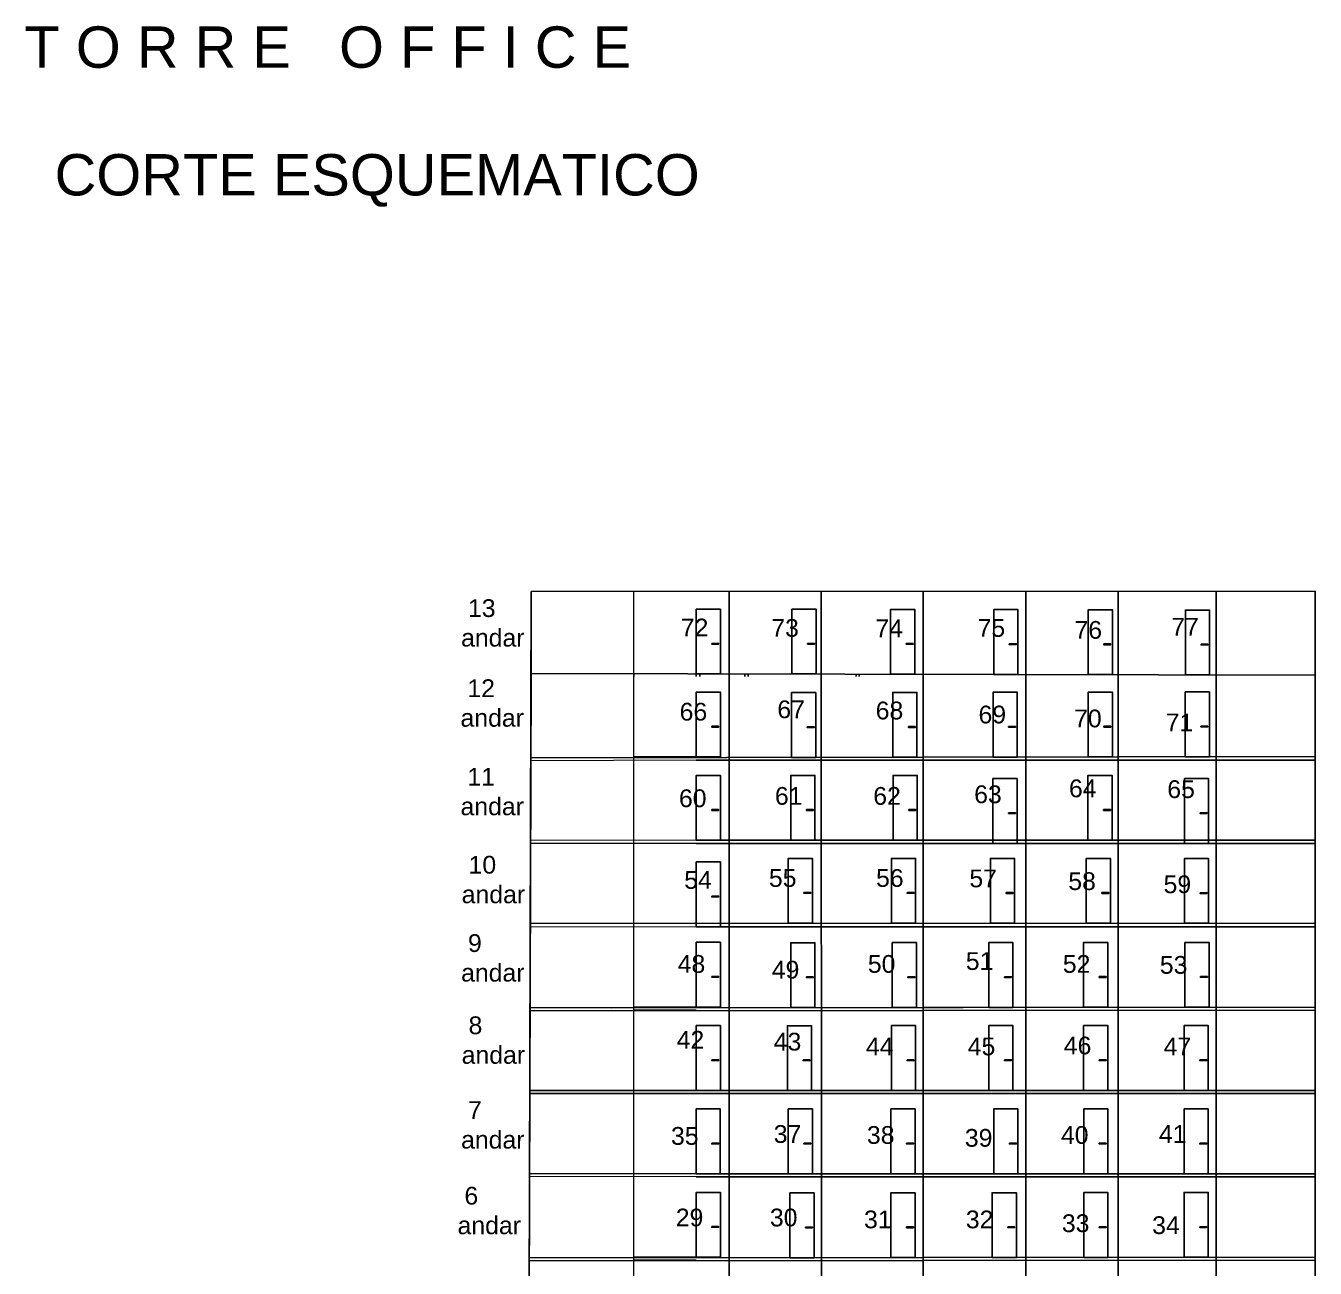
# Model space of a CAD drawing. Header units: metres. Extents: x 325024 to 7190115, y 7391967 to 10157759.
# Drawn here: x 327573.1 to 327760.2, y 7393383.4 to 7393563.7 of the extents above; entities that cross this region are included whole.
import ezdxf

# ---------------------------------------------------------------- set-up
doc = ezdxf.new("R2010")
doc.units = ezdxf.units.M
doc.layers.add('linagrossa', color=7, linetype='Continuous', lineweight=25)
doc.layers.add('PISO', color=254, linetype='Continuous', lineweight=9)
doc.layers.add('TEXTO', color=2, linetype='Continuous')
doc.styles.get("Standard").update_dxf_attribs({"font": 'arial.ttf'})

msp = doc.modelspace()

# ---------------------------------------------------------------- linework, layer by layer
at = {"layer": 'linagrossa'}
for p, q in [((327645.879, 7393299.82), (327646.368, 7393481.578)), ((327646.368, 7393481.578), (327760.159, 7393481.597)), ((327646.368, 7393469.597), (327646.368, 7393481.578)), ((327675.131, 7393481.583), (327675.131, 7393299.82)), ((327688.524, 7393299.82), (327688.494, 7393481.585)), ((327703.264, 7393481.587), (327703.264, 7393299.82)), ((327718.195, 7393299.82), (327718.165, 7393481.59)), ((327731.577, 7393481.592), (327731.577, 7393299.82)), ((327745.799, 7393299.82), (327745.799, 7393481.595)), ((327760.159, 7393299.82), (327760.159, 7393481.597)), ((327645.879, 7393299.82), (327646.368, 7393469.597)), ((327646.368, 7393469.678), (327760.159, 7393469.436)), ((327661.292, 7393469.214), (327661.292, 7393469.546)), ((327670.334, 7393469.214), (327670.334, 7393469.516)), ((327670.84, 7393469.214), (327670.84, 7393469.514)), ((327677.417, 7393469.214), (327677.417, 7393469.492)), ((327677.867, 7393469.214), (327677.867, 7393469.491)), ((327693.545, 7393469.214), (327693.545, 7393469.438)), ((327693.994, 7393469.214), (327693.994, 7393469.436)), ((327646.333, 7393457.431), (327760.159, 7393457.61)), ((327670.334, 7393457.114), (327760.159, 7393457.114)), ((327670.334, 7393445.465), (327760.159, 7393445.465)), ((327670.334, 7393445.015), (327760.159, 7393445.015)), ((327646.264, 7393433.453), (327760.159, 7393433.409)), ((327670.334, 7393432.915), (327760.159, 7393432.915)), ((327646.227, 7393420.72), (327760.159, 7393420.816)), ((327760.159, 7393420.816), (327646.227, 7393420.72)), ((327646.228, 7393421.157), (327760.159, 7393421.266)), ((327658.068, 7393421.168), (327760.159, 7393421.266)), ((327646.193, 7393408.705), (327760.159, 7393408.716)), ((327646.194, 7393409.151), (327760.159, 7393409.166)), ((327670.334, 7393397.067), (327760.159, 7393397.067)), ((327670.334, 7393396.616), (327760.159, 7393396.616)), ((327646.123, 7393384.453), (327760.159, 7393384.517)), ((327646.124, 7393384.848), (327760.159, 7393384.967))]:
    msp.add_line(p, q, dxfattribs=at)
for points in [[(327673.843, 7393469.598), (327670.334, 7393469.598), (327670.334, 7393479.002), (327673.843, 7393479.002)], [(327687.745, 7393469.598), (327684.236, 7393469.598), (327684.236, 7393479.002), (327687.745, 7393479.002)], [(327702.055, 7393469.567), (327698.546, 7393469.567), (327698.546, 7393478.971), (327702.055, 7393478.971)], [(327717.015, 7393469.536), (327713.506, 7393469.536), (327713.506, 7393478.939), (327717.015, 7393478.939)], [(327730.723, 7393469.507), (327727.214, 7393469.507), (327727.214, 7393478.91), (327730.723, 7393478.91)], [(327744.839, 7393469.477), (327741.33, 7393469.477), (327741.33, 7393478.88), (327744.839, 7393478.88)], [(327672.602, 7393474.042), (327673.596, 7393474.042), (327673.596, 7393473.936), (327672.602, 7393473.936)], [(327686.504, 7393474.042), (327687.498, 7393474.042), (327687.498, 7393473.936), (327686.504, 7393473.936)], [(327700.814, 7393474.012), (327701.809, 7393474.012), (327701.809, 7393473.905), (327700.814, 7393473.905)], [(327715.774, 7393473.98), (327716.768, 7393473.98), (327716.768, 7393473.873), (327715.774, 7393473.873)], [(327729.482, 7393473.951), (327730.476, 7393473.951), (327730.476, 7393473.844), (327729.482, 7393473.844)], [(327743.598, 7393473.921), (327744.592, 7393473.921), (327744.592, 7393473.814), (327743.598, 7393473.814)], [(327673.843, 7393457.564), (327670.334, 7393457.564), (327670.334, 7393466.968), (327673.843, 7393466.968)], [(327687.691, 7393457.491), (327684.182, 7393457.491), (327684.182, 7393466.894), (327687.691, 7393466.894)], [(327702.373, 7393457.514), (327698.864, 7393457.514), (327698.864, 7393466.917), (327702.373, 7393466.917)], [(327716.916, 7393457.537), (327713.407, 7393457.537), (327713.407, 7393466.94), (327716.916, 7393466.94)], [(327730.739, 7393457.558), (327727.23, 7393457.558), (327727.23, 7393466.962), (327730.739, 7393466.962)], [(327744.814, 7393457.58), (327741.305, 7393457.58), (327741.305, 7393466.984), (327744.814, 7393466.984)], [(327672.602, 7393462.009), (327673.596, 7393462.009), (327673.596, 7393461.902), (327672.602, 7393461.902)], [(327686.45, 7393461.935), (327687.444, 7393461.935), (327687.444, 7393461.828), (327686.45, 7393461.828)], [(327701.133, 7393461.958), (327702.127, 7393461.958), (327702.127, 7393461.851), (327701.133, 7393461.851)], [(327715.675, 7393461.981), (327716.669, 7393461.981), (327716.669, 7393461.874), (327715.675, 7393461.874)], [(327729.498, 7393462.002), (327730.492, 7393462.002), (327730.492, 7393461.896), (327729.498, 7393461.896)], [(327743.573, 7393462.024), (327744.567, 7393462.024), (327744.567, 7393461.918), (327743.573, 7393461.918)], [(327673.843, 7393445.465), (327670.334, 7393445.465), (327670.334, 7393454.869), (327673.843, 7393454.869)], [(327687.563, 7393445.465), (327684.054, 7393445.465), (327684.054, 7393454.869), (327687.563, 7393454.869)], [(327702.412, 7393445.465), (327698.903, 7393445.465), (327698.903, 7393454.869), (327702.412, 7393454.869)], [(327716.903, 7393445.015), (327713.394, 7393445.015), (327713.394, 7393454.418), (327716.903, 7393454.418)], [(327730.68, 7393445.465), (327727.171, 7393445.465), (327727.171, 7393454.869), (327730.68, 7393454.869)], [(327744.696, 7393445.015), (327741.187, 7393445.015), (327741.187, 7393454.418), (327744.696, 7393454.418)], [(327672.602, 7393449.909), (327673.596, 7393449.909), (327673.596, 7393449.803), (327672.602, 7393449.803)], [(327686.323, 7393449.909), (327687.317, 7393449.909), (327687.317, 7393449.803), (327686.323, 7393449.803)], [(327701.171, 7393449.909), (327702.166, 7393449.909), (327702.166, 7393449.803), (327701.171, 7393449.803)], [(327715.662, 7393449.459), (327716.656, 7393449.459), (327716.656, 7393449.352), (327715.662, 7393449.352)], [(327729.439, 7393449.909), (327730.434, 7393449.909), (327730.434, 7393449.803), (327729.439, 7393449.803)], [(327743.455, 7393449.459), (327744.449, 7393449.459), (327744.449, 7393449.352), (327743.455, 7393449.352)], [(327673.843, 7393432.915), (327670.334, 7393432.915), (327670.334, 7393442.319), (327673.843, 7393442.319)], [(327687.209, 7393433.439), (327683.7, 7393433.439), (327683.7, 7393442.842), (327687.209, 7393442.842)], [(327702.175, 7393433.433), (327698.666, 7393433.433), (327698.666, 7393442.836), (327702.175, 7393442.836)], [(327716.546, 7393433.427), (327713.037, 7393433.427), (327713.037, 7393442.831), (327716.546, 7393442.831)], [(327730.443, 7393433.422), (327726.934, 7393433.422), (327726.934, 7393442.825), (327730.443, 7393442.825)], [(327744.696, 7393433.416), (327741.187, 7393433.416), (327741.187, 7393442.82), (327744.696, 7393442.82)], [(327685.968, 7393437.883), (327686.962, 7393437.883), (327686.962, 7393437.776), (327685.968, 7393437.776)], [(327700.934, 7393437.877), (327701.928, 7393437.877), (327701.928, 7393437.77), (327700.934, 7393437.77)], [(327715.305, 7393437.871), (327716.3, 7393437.871), (327716.3, 7393437.765), (327715.305, 7393437.765)], [(327729.202, 7393437.866), (327730.196, 7393437.866), (327730.196, 7393437.759), (327729.202, 7393437.759)], [(327743.455, 7393437.86), (327744.449, 7393437.86), (327744.449, 7393437.754), (327743.455, 7393437.754)], [(327672.602, 7393437.359), (327673.596, 7393437.359), (327673.596, 7393437.253), (327672.602, 7393437.253)], [(327673.843, 7393421.266), (327670.334, 7393421.266), (327670.334, 7393430.669), (327673.843, 7393430.669)], [(327687.559, 7393421.193), (327684.05, 7393421.193), (327684.05, 7393430.596), (327687.559, 7393430.596)], [(327702.286, 7393421.207), (327698.777, 7393421.207), (327698.777, 7393430.611), (327702.286, 7393430.611)], [(327716.29, 7393421.22), (327712.781, 7393421.22), (327712.781, 7393430.624), (327716.29, 7393430.624)], [(327730.057, 7393421.233), (327726.548, 7393421.233), (327726.548, 7393430.637), (327730.057, 7393430.637)], [(327744.753, 7393421.248), (327741.244, 7393421.248), (327741.244, 7393430.651), (327744.753, 7393430.651)], [(327672.602, 7393425.71), (327673.596, 7393425.71), (327673.596, 7393425.603), (327672.602, 7393425.603)], [(327686.318, 7393425.637), (327687.312, 7393425.637), (327687.312, 7393425.531), (327686.318, 7393425.531)], [(327701.046, 7393425.651), (327702.04, 7393425.651), (327702.04, 7393425.545), (327701.046, 7393425.545)], [(327715.049, 7393425.664), (327716.043, 7393425.664), (327716.043, 7393425.558), (327715.049, 7393425.558)], [(327728.816, 7393425.678), (327729.81, 7393425.678), (327729.81, 7393425.571), (327728.816, 7393425.571)], [(327743.512, 7393425.692), (327744.507, 7393425.692), (327744.507, 7393425.585), (327743.512, 7393425.585)], [(327673.843, 7393409.166), (327670.334, 7393409.166), (327670.334, 7393418.57), (327673.843, 7393418.57)], [(327687.083, 7393409.156), (327683.574, 7393409.156), (327683.574, 7393418.559), (327687.083, 7393418.559)], [(327702.168, 7393409.158), (327698.659, 7393409.158), (327698.659, 7393418.561), (327702.168, 7393418.561)], [(327716.302, 7393409.16), (327712.793, 7393409.16), (327712.793, 7393418.563), (327716.302, 7393418.563)], [(327730.068, 7393409.162), (327726.559, 7393409.162), (327726.559, 7393418.565), (327730.068, 7393418.565)], [(327744.637, 7393409.164), (327741.128, 7393409.164), (327741.128, 7393418.567), (327744.637, 7393418.567)], [(327672.602, 7393413.61), (327673.596, 7393413.61), (327673.596, 7393413.504), (327672.602, 7393413.504)], [(327685.843, 7393413.6), (327686.837, 7393413.6), (327686.837, 7393413.493), (327685.843, 7393413.493)], [(327700.927, 7393413.602), (327701.921, 7393413.602), (327701.921, 7393413.496), (327700.927, 7393413.496)], [(327715.061, 7393413.604), (327716.055, 7393413.604), (327716.055, 7393413.497), (327715.061, 7393413.497)], [(327728.828, 7393413.606), (327729.822, 7393413.606), (327729.822, 7393413.499), (327728.828, 7393413.499)], [(327743.396, 7393413.608), (327744.39, 7393413.608), (327744.39, 7393413.501), (327743.396, 7393413.501)], [(327673.829, 7393397.067), (327670.32, 7393397.067), (327670.32, 7393406.47), (327673.829, 7393406.47)], [(327687.205, 7393397.067), (327683.696, 7393397.067), (327683.696, 7393406.47), (327687.205, 7393406.47)], [(327702.106, 7393397.067), (327698.597, 7393397.067), (327698.597, 7393406.47), (327702.106, 7393406.47)], [(327717.027, 7393397.067), (327713.518, 7393397.067), (327713.518, 7393406.47), (327717.027, 7393406.47)], [(327730.07, 7393397.067), (327726.561, 7393397.067), (327726.561, 7393406.47), (327730.07, 7393406.47)], [(327744.639, 7393397.067), (327741.129, 7393397.067), (327741.129, 7393406.47), (327744.639, 7393406.47)], [(327672.588, 7393401.511), (327673.582, 7393401.511), (327673.582, 7393401.404), (327672.588, 7393401.404)], [(327685.964, 7393401.511), (327686.958, 7393401.511), (327686.958, 7393401.404), (327685.964, 7393401.404)], [(327700.866, 7393401.511), (327701.86, 7393401.511), (327701.86, 7393401.404), (327700.866, 7393401.404)], [(327715.786, 7393401.511), (327716.78, 7393401.511), (327716.78, 7393401.404), (327715.786, 7393401.404)], [(327728.829, 7393401.511), (327729.823, 7393401.511), (327729.823, 7393401.404), (327728.829, 7393401.404)], [(327743.398, 7393401.511), (327744.392, 7393401.511), (327744.392, 7393401.404), (327743.398, 7393401.404)], [(327673.843, 7393384.967), (327670.334, 7393384.967), (327670.334, 7393394.371), (327673.843, 7393394.371)], [(327687.442, 7393384.887), (327683.933, 7393384.887), (327683.933, 7393394.291), (327687.442, 7393394.291)], [(327702.106, 7393384.903), (327698.597, 7393384.903), (327698.597, 7393394.306), (327702.106, 7393394.306)], [(327716.792, 7393384.918), (327713.283, 7393384.918), (327713.283, 7393394.322), (327716.792, 7393394.322)], [(327730.07, 7393384.932), (327726.561, 7393384.932), (327726.561, 7393394.335), (327730.07, 7393394.335)], [(327744.639, 7393384.947), (327741.129, 7393384.947), (327741.129, 7393394.351), (327744.639, 7393394.351)], [(327672.602, 7393389.411), (327673.596, 7393389.411), (327673.596, 7393389.305), (327672.602, 7393389.305)], [(327686.201, 7393389.331), (327687.195, 7393389.331), (327687.195, 7393389.225), (327686.201, 7393389.225)], [(327700.866, 7393389.347), (327701.86, 7393389.347), (327701.86, 7393389.24), (327700.866, 7393389.24)], [(327715.551, 7393389.362), (327716.545, 7393389.362), (327716.545, 7393389.256), (327715.551, 7393389.256)], [(327728.829, 7393389.376), (327729.823, 7393389.376), (327729.823, 7393389.27), (327728.829, 7393389.27)], [(327743.398, 7393389.391), (327744.392, 7393389.391), (327744.392, 7393389.285), (327743.398, 7393389.285)]]:
    msp.add_lwpolyline(points, close=True, dxfattribs=at)
at = {"layer": 'PISO'}
for p, q in [((327661.292, 7393299.82), (327661.292, 7393481.581)), ((327670.334, 7393457.114), (327646.331, 7393456.972)), ((327670.334, 7393457.564), (327661.292, 7393457.564)), ((327670.334, 7393445.015), (327646.297, 7393444.99)), ((327670.334, 7393445.465), (327646.298, 7393445.456)), ((327670.334, 7393432.915), (327646.262, 7393432.877)), ((327670.334, 7393421.266), (327661.292, 7393421.266)), ((327670.334, 7393420.816), (327661.292, 7393420.816)), ((327670.334, 7393409.166), (327661.292, 7393409.166)), ((327670.334, 7393408.716), (327661.292, 7393408.716)), ((327670.334, 7393396.616), (327646.158, 7393396.66)), ((327670.334, 7393397.067), (327646.159, 7393397.039)), ((327670.334, 7393384.967), (327661.292, 7393384.967)), ((327670.334, 7393384.517), (327661.292, 7393384.517))]:
    msp.add_line(p, q, dxfattribs=at)

# ---------------------------------------------------------------- texts
at = {"layer": 'linagrossa'}
for s, p in [('T O R R E   O F F I C E ', (327572.866, 7393557.575)), ('CORTE ESQUEMATICO', (327577.231, 7393539.044))]:
    msp.add_text(s, height=6.00156, dxfattribs=at).set_placement(p)
at = {"layer": 'TEXTO'}
note = msp.add_mtext_dynamic_manual_height_columns(' 13 ', width=5.38403, gutter_width=0, heights=[0.246, 0], dxfattribs=dict(at, insert=(327630.834, 7393480.447), char_height=2.577, attachment_point=1))
for column, words in zip(note.columns.linked_columns, ['andar']):
    column.text = words
note = msp.add_mtext_dynamic_manual_height_columns(' ', width=2.57699, gutter_width=0, heights=[0.246, 0], dxfattribs=dict(at, insert=(327665.529, 7393477.627), char_height=2.577, attachment_point=1))
for column, words in zip(note.columns.linked_columns, ['72 ']):
    column.text = words
note = msp.add_mtext_dynamic_manual_height_columns(' ', width=2.57699, gutter_width=0, heights=[0.246, 0], dxfattribs=dict(at, insert=(327678.654, 7393477.57), char_height=2.577, attachment_point=1))
for column, words in zip(note.columns.linked_columns, ['73 ']):
    column.text = words
note = msp.add_mtext_dynamic_manual_height_columns(' ', width=2.57699, gutter_width=0, heights=[0.246, 0], dxfattribs=dict(at, insert=(327693.751, 7393477.511), char_height=2.577, attachment_point=1))
for column, words in zip(note.columns.linked_columns, ['74 ']):
    column.text = words
note = msp.add_mtext_dynamic_manual_height_columns(' ', width=2.57699, gutter_width=0, heights=[0.246, 0], dxfattribs=dict(at, insert=(327708.595, 7393477.568), char_height=2.577, attachment_point=1))
for column, words in zip(note.columns.linked_columns, ['75 ']):
    column.text = words
note = msp.add_mtext_dynamic_manual_height_columns(' ', width=2.57699, gutter_width=0, heights=[0.246, 0], dxfattribs=dict(at, insert=(327722.652, 7393477.286), char_height=2.577, attachment_point=1))
for column, words in zip(note.columns.linked_columns, ['76 ']):
    column.text = words
note = msp.add_mtext_dynamic_manual_height_columns(' ', width=2.57699, gutter_width=0, heights=[0.246, 0], dxfattribs=dict(at, insert=(327736.694, 7393477.744), char_height=2.577, attachment_point=1))
for column, words in zip(note.columns.linked_columns, ['77 ']):
    column.text = words
note = msp.add_mtext_dynamic_manual_height_columns(' 12 ', width=5.38403, gutter_width=0, heights=[0.246, 0], dxfattribs=dict(at, insert=(327630.748, 7393468.821), char_height=2.577, attachment_point=1))
for column, words in zip(note.columns.linked_columns, ['andar']):
    column.text = words
note = msp.add_mtext_dynamic_manual_height_columns(' ', width=2.57699, gutter_width=0, heights=[0.246, 0], dxfattribs=dict(at, insert=(327679.534, 7393465.76), char_height=2.577, attachment_point=1))
for column, words in zip(note.columns.linked_columns, ['67 ']):
    column.text = words
note = msp.add_mtext_dynamic_manual_height_columns(' ', width=2.57699, gutter_width=0, heights=[0.246, 0], dxfattribs=dict(at, insert=(327693.805, 7393465.588), char_height=2.577, attachment_point=1))
for column, words in zip(note.columns.linked_columns, ['68 ']):
    column.text = words
note = msp.add_mtext_dynamic_manual_height_columns(' ', width=2.57699, gutter_width=0, heights=[0.246, 0], dxfattribs=dict(at, insert=(327665.356, 7393465.413), char_height=2.577, attachment_point=1))
for column, words in zip(note.columns.linked_columns, ['66 ']):
    column.text = words
note = msp.add_mtext_dynamic_manual_height_columns(' ', width=2.57699, gutter_width=0, heights=[0.246, 0], dxfattribs=dict(at, insert=(327708.726, 7393465.006), char_height=2.577, attachment_point=1))
for column, words in zip(note.columns.linked_columns, ['69 ']):
    column.text = words
note = msp.add_mtext_dynamic_manual_height_columns(' ', width=2.57699, gutter_width=0, heights=[0.246, 0], dxfattribs=dict(at, insert=(327722.596, 7393464.434), char_height=2.577, attachment_point=1))
for column, words in zip(note.columns.linked_columns, ['70 ']):
    column.text = words
note = msp.add_mtext_dynamic_manual_height_columns(' ', width=2.57699, gutter_width=0, heights=[0.246, 0], dxfattribs=dict(at, insert=(327735.893, 7393463.861), char_height=2.577, attachment_point=1))
for column, words in zip(note.columns.linked_columns, ['71 ']):
    column.text = words
note = msp.add_mtext_dynamic_manual_height_columns(' 11 ', width=5.38403, gutter_width=0, heights=[0.246, 0], dxfattribs=dict(at, insert=(327630.75, 7393455.973), char_height=2.577, attachment_point=1))
for column, words in zip(note.columns.linked_columns, ['andar']):
    column.text = words
note = msp.add_mtext_dynamic_manual_height_columns(' ', width=2.57699, gutter_width=0, heights=[0.246, 0], dxfattribs=dict(at, insert=(327721.85, 7393454.286), char_height=2.577, attachment_point=1))
for column, words in zip(note.columns.linked_columns, ['64 ']):
    column.text = words
note = msp.add_mtext_dynamic_manual_height_columns(' ', width=2.57699, gutter_width=0, heights=[0.246, 0], dxfattribs=dict(at, insert=(327665.256, 7393452.851), char_height=2.577, attachment_point=1))
for column, words in zip(note.columns.linked_columns, ['60 ']):
    column.text = words
note = msp.add_mtext_dynamic_manual_height_columns(' ', width=2.57699, gutter_width=0, heights=[0.246, 0], dxfattribs=dict(at, insert=(327679.183, 7393453.194), char_height=2.577, attachment_point=1))
for column, words in zip(note.columns.linked_columns, ['61 ']):
    column.text = words
note = msp.add_mtext_dynamic_manual_height_columns(' ', width=2.57699, gutter_width=0, heights=[0.246, 0], dxfattribs=dict(at, insert=(327693.454, 7393453.194), char_height=2.577, attachment_point=1))
for column, words in zip(note.columns.linked_columns, ['62 ']):
    column.text = words
note = msp.add_mtext_dynamic_manual_height_columns(' ', width=2.57699, gutter_width=0, heights=[0.246, 0], dxfattribs=dict(at, insert=(327708.095, 7393453.427), char_height=2.577, attachment_point=1))
for column, words in zip(note.columns.linked_columns, ['63 ']):
    column.text = words
note = msp.add_mtext_dynamic_manual_height_columns(' ', width=2.57699, gutter_width=0, heights=[0.246, 0], dxfattribs=dict(at, insert=(327736.122, 7393454.172), char_height=2.577, attachment_point=1))
for column, words in zip(note.columns.linked_columns, ['65 ']):
    column.text = words
note = msp.add_mtext_dynamic_manual_height_columns(' 10 ', width=5.38403, gutter_width=0, heights=[0.246, 0], dxfattribs=dict(at, insert=(327630.922, 7393443.205), char_height=2.577, attachment_point=1))
for column, words in zip(note.columns.linked_columns, ['andar']):
    column.text = words
note = msp.add_mtext_dynamic_manual_height_columns(' ', width=2.57699, gutter_width=0, heights=[0.246, 0], dxfattribs=dict(at, insert=(327678.31, 7393441.28), char_height=2.577, attachment_point=1))
for column, words in zip(note.columns.linked_columns, ['55 ']):
    column.text = words
note = msp.add_mtext_dynamic_manual_height_columns(' ', width=2.57699, gutter_width=0, heights=[0.246, 0], dxfattribs=dict(at, insert=(327693.857, 7393441.279), char_height=2.577, attachment_point=1))
for column, words in zip(note.columns.linked_columns, ['56 ']):
    column.text = words
note = msp.add_mtext_dynamic_manual_height_columns(' ', width=2.57699, gutter_width=0, heights=[0.246, 0], dxfattribs=dict(at, insert=(327666.02, 7393440.996), char_height=2.577, attachment_point=1))
for column, words in zip(note.columns.linked_columns, ['54 ']):
    column.text = words
note = msp.add_mtext_dynamic_manual_height_columns(' ', width=2.57699, gutter_width=0, heights=[0.246, 0], dxfattribs=dict(at, insert=(327707.399, 7393441.222), char_height=2.577, attachment_point=1))
for column, words in zip(note.columns.linked_columns, ['57 ']):
    column.text = words
note = msp.add_mtext_dynamic_manual_height_columns(' ', width=2.57699, gutter_width=0, heights=[0.246, 0], dxfattribs=dict(at, insert=(327721.752, 7393440.821), char_height=2.577, attachment_point=1))
for column, words in zip(note.columns.linked_columns, ['58 ']):
    column.text = words
note = msp.add_mtext_dynamic_manual_height_columns(' ', width=2.57699, gutter_width=0, heights=[0.246, 0], dxfattribs=dict(at, insert=(327735.578, 7393440.366), char_height=2.577, attachment_point=1))
for column, words in zip(note.columns.linked_columns, ['59 ']):
    column.text = words
note = msp.add_mtext_dynamic_manual_height_columns(' 9 ', width=5.38403, gutter_width=0, heights=[0.246, 0], dxfattribs=dict(at, insert=(327630.836, 7393431.836), char_height=2.577, attachment_point=1))
for column, words in zip(note.columns.linked_columns, ['andar']):
    column.text = words
note = msp.add_mtext_dynamic_manual_height_columns(' ', width=2.57699, gutter_width=0, heights=[0.246, 0], dxfattribs=dict(at, insert=(327665.071, 7393428.809), char_height=2.577, attachment_point=1))
for column, words in zip(note.columns.linked_columns, ['48 ']):
    column.text = words
note = msp.add_mtext_dynamic_manual_height_columns(' ', width=2.57699, gutter_width=0, heights=[0.246, 0], dxfattribs=dict(at, insert=(327692.666, 7393428.809), char_height=2.577, attachment_point=1))
for column, words in zip(note.columns.linked_columns, ['50 ']):
    column.text = words
note = msp.add_mtext_dynamic_manual_height_columns(' ', width=2.57699, gutter_width=0, heights=[0.246, 0], dxfattribs=dict(at, insert=(327706.882, 7393429.227), char_height=2.577, attachment_point=1))
for column, words in zip(note.columns.linked_columns, ['51 ']):
    column.text = words
note = msp.add_mtext_dynamic_manual_height_columns(' ', width=2.57699, gutter_width=0, heights=[0.246, 0], dxfattribs=dict(at, insert=(327720.958, 7393428.809), char_height=2.577, attachment_point=1))
for column, words in zip(note.columns.linked_columns, ['52 ']):
    column.text = words
note = msp.add_mtext_dynamic_manual_height_columns(' ', width=2.57699, gutter_width=0, heights=[0.246, 0], dxfattribs=dict(at, insert=(327735.034, 7393428.67), char_height=2.577, attachment_point=1))
for column, words in zip(note.columns.linked_columns, ['53 ']):
    column.text = words
note = msp.add_mtext_dynamic_manual_height_columns(' ', width=2.57699, gutter_width=0, heights=[0.246, 0], dxfattribs=dict(at, insert=(327678.729, 7393427.974), char_height=2.577, attachment_point=1))
for column, words in zip(note.columns.linked_columns, ['49 ']):
    column.text = words
note = msp.add_mtext_dynamic_manual_height_columns(' 8 ', width=5.38403, gutter_width=0, heights=[0.246, 0], dxfattribs=dict(at, insert=(327630.919, 7393419.906), char_height=2.577, attachment_point=1))
for column, words in zip(note.columns.linked_columns, ['andar']):
    column.text = words
note = msp.add_mtext_dynamic_manual_height_columns(' ', width=2.57699, gutter_width=0, heights=[0.246, 0], dxfattribs=dict(at, insert=(327664.932, 7393417.809), char_height=2.577, attachment_point=1))
for column, words in zip(note.columns.linked_columns, ['42 ']):
    column.text = words
note = msp.add_mtext_dynamic_manual_height_columns(' ', width=2.57699, gutter_width=0, heights=[0.246, 0], dxfattribs=dict(at, insert=(327679.008, 7393417.53), char_height=2.577, attachment_point=1))
for column, words in zip(note.columns.linked_columns, ['43 ']):
    column.text = words
note = msp.add_mtext_dynamic_manual_height_columns(' ', width=2.57699, gutter_width=0, heights=[0.246, 0], dxfattribs=dict(at, insert=(327721.097, 7393416.973), char_height=2.577, attachment_point=1))
for column, words in zip(note.columns.linked_columns, ['46 ']):
    column.text = words
note = msp.add_mtext_dynamic_manual_height_columns(' ', width=2.57699, gutter_width=0, heights=[0.246, 0], dxfattribs=dict(at, insert=(327692.388, 7393416.834), char_height=2.577, attachment_point=1))
for column, words in zip(note.columns.linked_columns, ['44 ']):
    column.text = words
note = msp.add_mtext_dynamic_manual_height_columns(' ', width=2.57699, gutter_width=0, heights=[0.246, 0], dxfattribs=dict(at, insert=(327707.161, 7393416.834), char_height=2.577, attachment_point=1))
for column, words in zip(note.columns.linked_columns, ['45 ']):
    column.text = words
note = msp.add_mtext_dynamic_manual_height_columns(' ', width=2.57699, gutter_width=0, heights=[0.246, 0], dxfattribs=dict(at, insert=(327735.592, 7393416.834), char_height=2.577, attachment_point=1))
for column, words in zip(note.columns.linked_columns, ['47 ']):
    column.text = words
note = msp.add_mtext_dynamic_manual_height_columns(' 7 ', width=5.38403, gutter_width=0, heights=[0.246, 0], dxfattribs=dict(at, insert=(327630.834, 7393407.597), char_height=2.577, attachment_point=1))
for column, words in zip(note.columns.linked_columns, ['andar']):
    column.text = words
note = msp.add_mtext_dynamic_manual_height_columns(' ', width=2.57699, gutter_width=0, heights=[0.246, 0], dxfattribs=dict(at, insert=(327664.099, 7393403.848), char_height=2.577, attachment_point=1))
for column, words in zip(note.columns.linked_columns, ['35 ']):
    column.text = words
note = msp.add_mtext_dynamic_manual_height_columns(' ', width=2.57699, gutter_width=0, heights=[0.246, 0], dxfattribs=dict(at, insert=(327679.012, 7393404.126), char_height=2.577, attachment_point=1))
for column, words in zip(note.columns.linked_columns, ['37 ']):
    column.text = words
note = msp.add_mtext_dynamic_manual_height_columns(' ', width=2.57699, gutter_width=0, heights=[0.246, 0], dxfattribs=dict(at, insert=(327692.53, 7393403.987), char_height=2.577, attachment_point=1))
for column, words in zip(note.columns.linked_columns, ['38 ']):
    column.text = words
note = msp.add_mtext_dynamic_manual_height_columns(' ', width=2.57699, gutter_width=0, heights=[0.246, 0], dxfattribs=dict(at, insert=(327720.683, 7393403.987), char_height=2.577, attachment_point=1))
for column, words in zip(note.columns.linked_columns, ['40 ']):
    column.text = words
note = msp.add_mtext_dynamic_manual_height_columns(' ', width=2.57699, gutter_width=0, heights=[0.246, 0], dxfattribs=dict(at, insert=(327734.899, 7393404.126), char_height=2.577, attachment_point=1))
for column, words in zip(note.columns.linked_columns, ['41 ']):
    column.text = words
note = msp.add_mtext_dynamic_manual_height_columns(' ', width=2.57699, gutter_width=0, heights=[0.246, 0], dxfattribs=dict(at, insert=(327706.746, 7393403.57), char_height=2.577, attachment_point=1))
for column, words in zip(note.columns.linked_columns, ['39 ']):
    column.text = words
note = msp.add_mtext_dynamic_manual_height_columns(' 6 ', width=5.38403, gutter_width=0, heights=[0.246, 0], dxfattribs=dict(at, insert=(327630.319, 7393395.171), char_height=2.577, attachment_point=1))
for column, words in zip(note.columns.linked_columns, ['andar']):
    column.text = words
note = msp.add_mtext_dynamic_manual_height_columns(' ', width=2.57699, gutter_width=0, heights=[0.246, 0], dxfattribs=dict(at, insert=(327664.796, 7393392.012), char_height=2.577, attachment_point=1))
for column, words in zip(note.columns.linked_columns, ['29 ']):
    column.text = words
note = msp.add_mtext_dynamic_manual_height_columns(' ', width=2.57699, gutter_width=0, heights=[0.246, 0], dxfattribs=dict(at, insert=(327678.454, 7393392.012), char_height=2.577, attachment_point=1))
for column, words in zip(note.columns.linked_columns, ['30 ']):
    column.text = words
note = msp.add_mtext_dynamic_manual_height_columns(' ', width=2.57699, gutter_width=0, heights=[0.246, 0], dxfattribs=dict(at, insert=(327692.112, 7393391.734), char_height=2.577, attachment_point=1))
for column, words in zip(note.columns.linked_columns, ['31 ']):
    column.text = words
note = msp.add_mtext_dynamic_manual_height_columns(' ', width=2.57699, gutter_width=0, heights=[0.246, 0], dxfattribs=dict(at, insert=(327706.885, 7393391.734), char_height=2.577, attachment_point=1))
for column, words in zip(note.columns.linked_columns, ['32 ']):
    column.text = words
note = msp.add_mtext_dynamic_manual_height_columns(' ', width=2.57699, gutter_width=0, heights=[0.246, 0], dxfattribs=dict(at, insert=(327720.822, 7393391.177), char_height=2.577, attachment_point=1))
for column, words in zip(note.columns.linked_columns, ['33 ']):
    column.text = words
note = msp.add_mtext_dynamic_manual_height_columns(' ', width=2.57699, gutter_width=0, heights=[0.246, 0], dxfattribs=dict(at, insert=(327733.923, 7393390.898), char_height=2.577, attachment_point=1))
for column, words in zip(note.columns.linked_columns, ['34 ']):
    column.text = words

doc.saveas('drawing.dxf')
